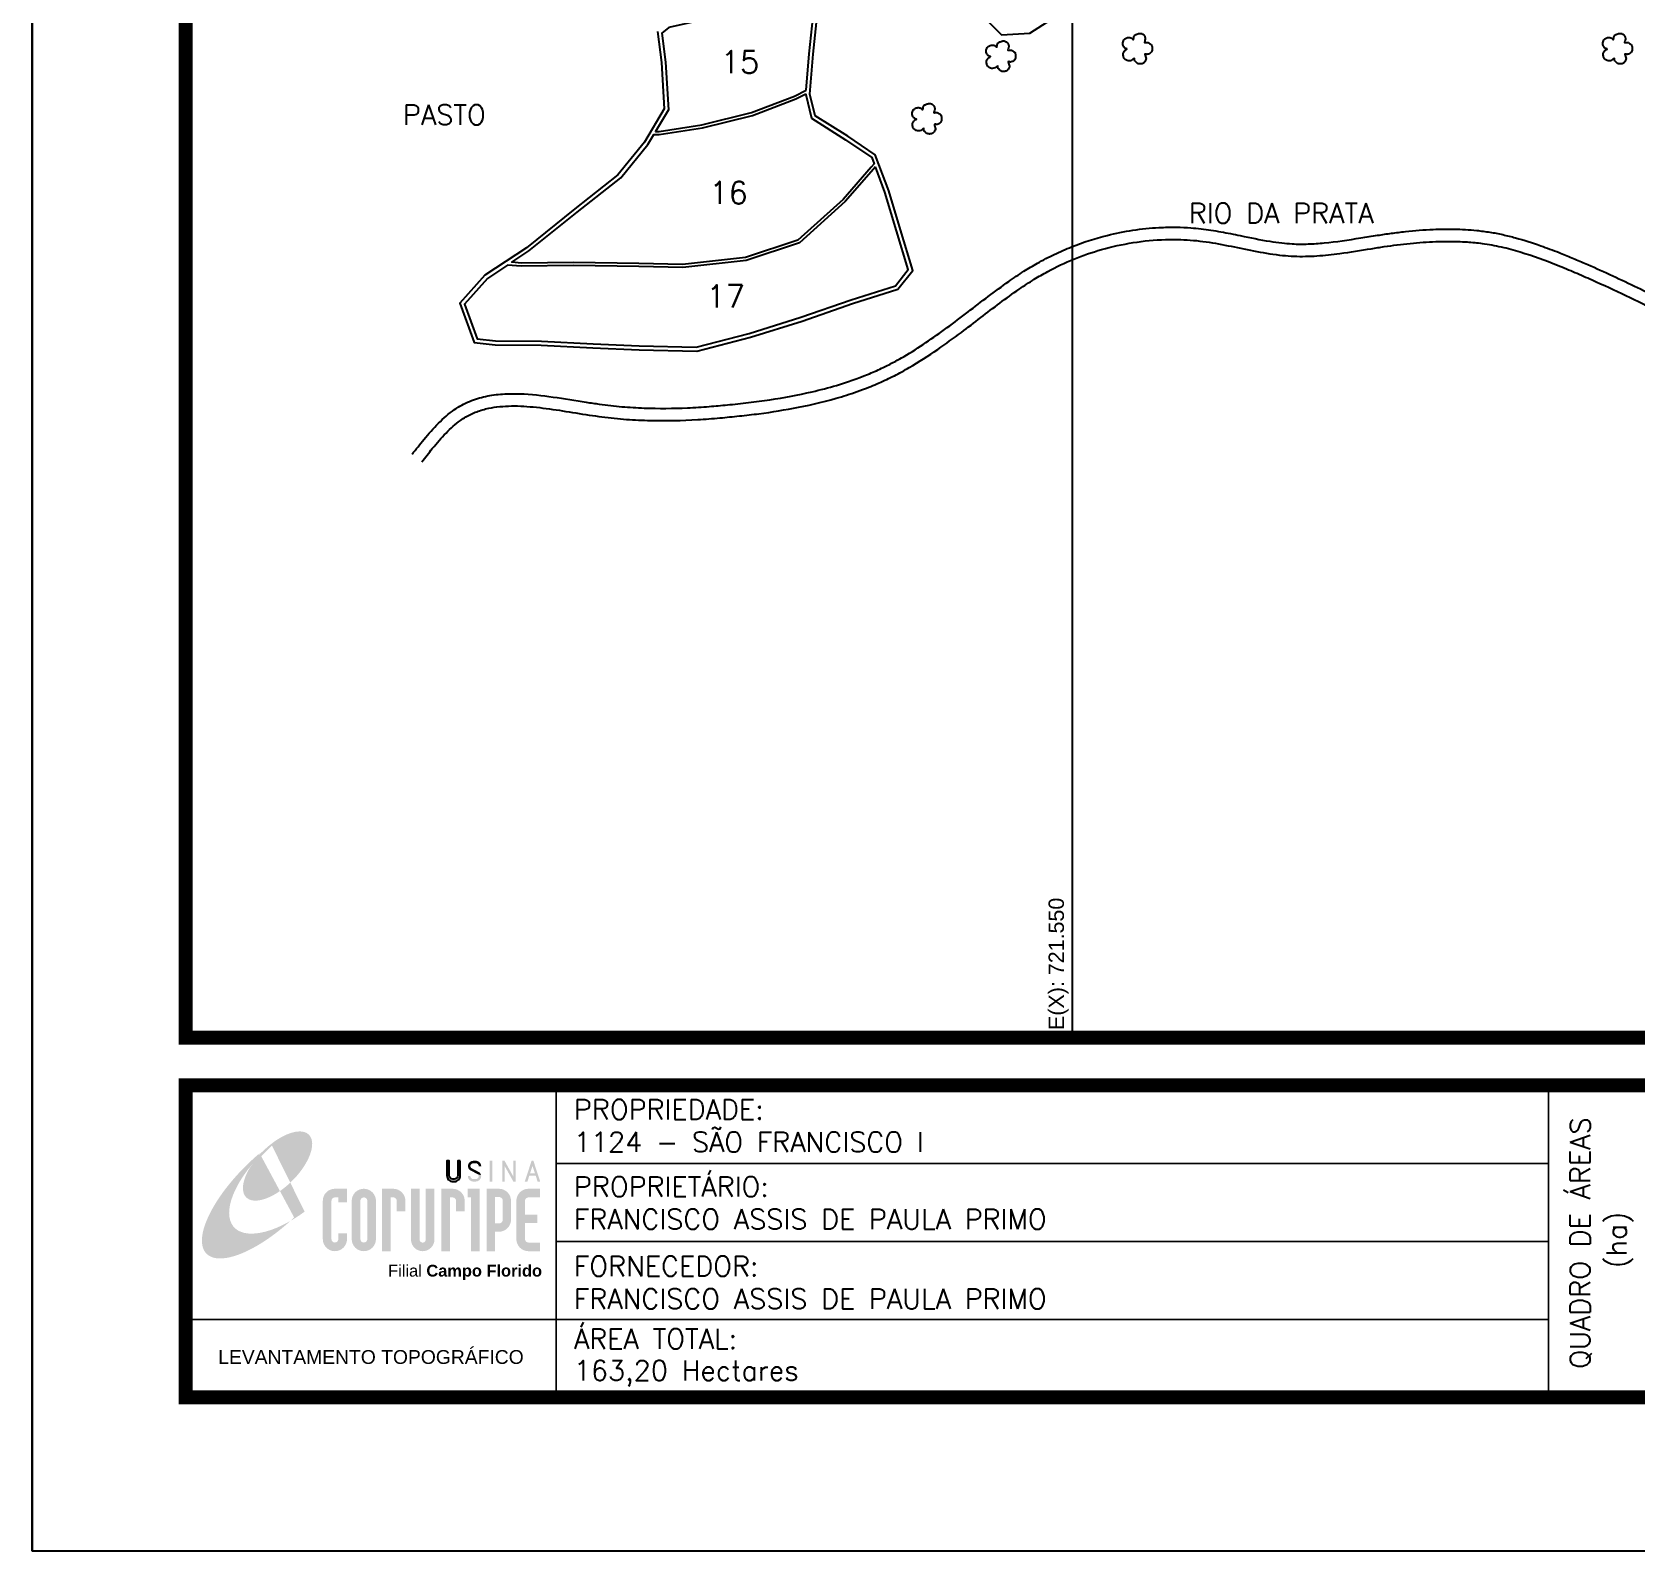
# Model space of a CAD drawing. Header units: millimetres. Extents: x 720489 to 723639, y 7843424 to 7847879.
# Drawn here: x 720489 to 722057, y 7843424 to 7844909 of the extents above; entities that cross this region are included whole.
import ezdxf
from ezdxf.enums import TextEntityAlignment as Align

# ---------------------------------------------------------------- set-up
doc = ezdxf.new("R2010")
doc.units = ezdxf.units.MM
doc.linetypes.add('CONTINUO', pattern=[0])
doc.linetypes.add('LIN0', pattern=[0])
for name, color, linetype in [('0114001123015', 5, 'Continuous'), ('0114001123016', 5, 'Continuous'), ('0114001123017', 5, 'Continuous'), ('0114001124', 1, 'Continuous'), ("CURSOS_D'ÁGUA", 4, 'Continuous'), ('MALHA', 8, 'Continuous'), ('MARGEM', 5, 'Continuous'), ('MATO', 3, 'Continuous'), ('TEXTO', 7, 'Continuous'), ('TG', 7, 'LIN0')]:
    doc.layers.add(name, color=color, linetype=linetype)
doc.styles.add('ARIAL', font='arial.ttf')
doc.styles.add('Simplex', font='simplex.shx')
doc.styles.get("Standard").update_dxf_attribs({"font": 'arial.ttf'})

# ---------------------------------------------------------------- blocks, each defined once
blk = doc.blocks.new('A$C78F83FB3')
at = {"layer": 'MARGEM'}
h = blk.add_hatch(color=20, dxfattribs=at)
edge = h.paths.add_edge_path()
edge.add_ellipse((19.49, 23.77), major_axis=(-6.68, -6.67), ratio=0.469426, start_angle=292.7328, end_angle=601.2579)
edge.add_ellipse((22.83, 22.05), major_axis=(12.64, 11.29), ratio=0.457614, start_angle=79.9069, end_angle=107.9139)
edge = h.paths.add_edge_path()
edge.add_ellipse((18.28, 18.7), major_axis=(13.95, 13.59), ratio=0.386848, start_angle=63.9612, end_angle=264.5993)
edge.add_ellipse((22.83, 22.05), major_axis=(12.64, 11.29), ratio=0.457614, start_angle=107.9139, end_angle=245.1182, ccw=False)
edge.add_ellipse((19.49, 23.77), major_axis=(-6.68, -6.67), ratio=0.469426, start_angle=241.2579, end_angle=292.7328, ccw=False)
for color, points in [(20, [(15.46, 26.12), (14.17, 24.81), (14.06, 24.24), (14.39, 23.97), (14.67, 24.54), (19.47, 29.32), (18.48, 28.66), (17.31, 27.78)]), (7, [(58.42, 24.9), (57.9, 24.9), (57.9, 21.73, -0.414214), (57.15, 20.98), (56.84, 20.98, -0.414214), (56.09, 21.73), (56.09, 24.9), (55.57, 24.9), (55.57, 21.73, 0.414214), (56.84, 20.46), (57.15, 20.46, 0.414214), (58.42, 21.73)]), (7, [(61.7, 24.9), (61.23, 24.9, 0.396318), (60.04, 23.78), (60.04, 23.72, 0.151912), (60.39, 22.97), (60.46, 22.92), (62.18, 22), (62.85, 21.83, 0.12407), (62.51, 22.42), (60.75, 23.36, -0.13192), (60.56, 23.77, -0.385578), (61.23, 24.37), (61.7, 24.37, -0.414214), (62.37, 23.7), (62.89, 23.7, 0.414214)]), (7, [(62.37, 23.7), (62.89, 23.7, 0.414214), (61.7, 24.9), (61.23, 24.9, 0.396318), (60.04, 23.78), (60.04, 23.72, 0.151912), (60.39, 22.97), (60.46, 22.92), (62.18, 22), (62.18, 22, -0.131921), (62.37, 21.59, -0.385578), (61.7, 20.98), (61.23, 20.98, -0.414214), (60.56, 21.65), (60.04, 21.65, 0.414214), (61.23, 20.46), (61.7, 20.46, 0.402546), (62.89, 21.61, 0.165292), (62.51, 22.42), (60.75, 23.36, -0.13192), (60.56, 23.77, -0.385578), (61.23, 24.37), (61.7, 24.37, -0.414214)]), (7, [(30.97, 12.46), (29.13, 12.46), (29.13, 8.21, 1), (34.29, 8.21), (34.29, 9.41), (32.45, 9.41), (32.45, 8.21, -1), (30.97, 8.21)])]:
    blk.add_hatch(color=color, dxfattribs=at).paths.add_polyline_path(points)
h = blk.add_hatch(color=7, dxfattribs=at)
h.paths.add_polyline_path([(65.24, 24.9), (64.72, 24.9), (64.72, 20.46), (65.24, 20.46)])
h.paths.add_polyline_path([(67.38, 20.46), (67.9, 20.46), (67.9, 23.74), (69.74, 20.46), (70.23, 20.46), (70.23, 24.9), (69.71, 24.9), (69.71, 21.58), (67.85, 24.9), (67.38, 24.9)])
h.paths.add_polyline_path([(72.17, 20.46), (72.72, 20.46), (73.14, 21.73), (74.49, 21.73), (74.9, 20.46), (75.45, 20.46), (74, 24.9), (73.62, 24.9)])
h.paths.add_polyline_path([(73.81, 23.8), (74.32, 22.25), (73.31, 22.25)], flags=16)
h = blk.add_hatch(color=7, dxfattribs=at)
h.paths.add_polyline_path([(31.71, 18.93, 0.414214), (29.13, 16.35), (29.13, 12.46), (30.97, 12.46), (30.97, 16.35, -0.414214), (31.71, 17.09), (32.45, 17.09), (32.45, 16.02), (34.29, 16.02), (34.29, 18.93)])
h.paths.add_polyline_path([(44.15, 17.09, -0.414214), (44.89, 16.35), (44.89, 14.1), (46.72, 14.1), (46.72, 16.17, 0.433937), (44.15, 18.93), (41.77, 18.93), (41.77, 12.46), (43.61, 12.46), (43.61, 17.09)])
h.paths.add_polyline_path([(43.61, 12.46), (41.77, 12.46), (41.77, 5.62), (43.61, 5.62)])
h.paths.add_polyline_path([(47.92, 12.46), (49.75, 12.46), (49.75, 18.93), (47.92, 18.93)])
h.paths.add_polyline_path([(52.91, 18.93), (51.08, 18.93), (51.08, 12.46), (52.91, 12.46)])
h.paths.add_polyline_path([(51.08, 8.12, -1), (49.75, 8.12), (49.75, 12.46), (47.92, 12.46), (47.92, 8.12, 1), (52.91, 8.12), (52.91, 12.46), (51.08, 12.46)])
h.paths.add_polyline_path([(54.41, 12.46), (56.25, 12.46), (56.25, 17.09), (56.79, 17.09, -0.414214), (57.53, 16.35), (57.53, 14.1), (59.36, 14.1), (59.36, 16.17, 0.433937), (56.79, 18.93), (54.41, 18.93)])
h.paths.add_polyline_path([(56.25, 12.46), (54.41, 12.46), (54.41, 5.62), (56.25, 5.62)])
h.paths.add_polyline_path([(60.73, 12.46), (62.58, 12.46), (62.58, 18.93), (60.02, 18.93), (60.02, 17.08), (60.73, 17.08)])
h.paths.add_polyline_path([(62.58, 12.46), (60.73, 12.46), (60.73, 5.62), (62.58, 5.62)])
h.paths.add_polyline_path([(64.06, 12.46), (65.82, 12.46), (65.82, 17.17), (66.66, 17.17, -0.450417), (67.48, 16.25), (67.48, 12.46), (69.24, 12.46, 0.002307), (69.24, 12.48, 0.005282), (69.23, 12.54, -0.000938), (69.23, 12.53), (69.23, 16.17, 0.433937), (66.66, 18.93), (64.06, 18.93)])
h.paths.add_polyline_path([(64.06, 5.62), (65.82, 5.62), (65.82, 9.77), (66.66, 9.77, 0.426056), (69.24, 12.46), (67.48, 12.46), (67.48, 12.45, -0.450417), (66.66, 11.53), (65.82, 11.53), (65.82, 12.46), (64.06, 12.46)])
h.paths.add_polyline_path([(70.37, 12.46), (74.87, 12.46), (74.87, 13.44), (72.21, 13.44), (72.21, 16.35, -0.414214), (72.95, 17.09), (75.38, 17.09), (75.38, 18.93), (72.95, 18.93, 0.414214), (70.37, 16.35)])
h.paths.add_polyline_path([(72.21, 11.62), (74.87, 11.62), (74.87, 12.46), (70.37, 12.46), (70.37, 8.21, 0.414214), (72.95, 5.62), (75.38, 5.62), (75.38, 7.47), (72.95, 7.47, -0.414214), (72.21, 8.21)])
h = blk.add_hatch(color=7, dxfattribs=at)
h.paths.add_polyline_path([(35.29, 16.35), (35.29, 8.21, 1), (40.46, 8.21, 0.016978), (40.45, 8.38), (40.45, 16.17, 0.433937), (37.88, 18.93), (37.87, 18.93, 0.41391)])
h.paths.add_polyline_path([(38.62, 16.35), (38.62, 8.21, -1), (37.13, 8.21), (37.13, 16.35, -1)], flags=16)
at = {"layer": 'MARGEM', "color": 7}
blk.add_lwpolyline([(58.42, 24.9), (57.9, 24.9), (57.9, 21.73, -0.414214), (57.15, 20.98), (56.84, 20.98, -0.414214), (56.09, 21.73), (56.09, 24.9), (55.57, 24.9), (55.57, 21.73, 0.414214), (56.84, 20.46), (57.15, 20.46, 0.414214), (58.42, 21.73), (58.42, 24.9)], format="xyb", close=True, dxfattribs=at)
at = {"layer": 'MARGEM', "color": 252, "insert": (43.05, 2.72), "char_height": 2.5, "attachment_point": 1, "style": 'ARIAL'}
blk.add_mtext_dynamic_manual_height_columns('Filial {\\fArial|b1|i0|c0|p34;Campo Florido}', width=33.0271, gutter_width=2.46, heights=[2.95], dxfattribs=at)
blk = doc.blocks.new('mato')
at = {"layer": 'MATO', "color": 94, "linetype": 'CONTINUO'}
blk.add_lwpolyline([(734601.6, 7824194.7), (734600.8, 7824194.1), (734600, 7824193.3), (734599.1, 7824192.6), (734598, 7824192.3), (734596.9, 7824192.2), (734595.8, 7824192.2), (734594.9, 7824192.4), (734594.2, 7824192.7), (734593.5, 7824193.1), (734592.9, 7824193.6), (734592.3, 7824194.1), (734591.8, 7824194.7), (734591.5, 7824195.3), (734591.3, 7824195.9), (734591.2, 7824196.6), (734591, 7824197.5), (734591, 7824198.4), (734591, 7824199.3), (734591.2, 7824200), (734591.5, 7824200.5), (734591.9, 7824201), (734592.1, 7824201.5), (734592.4, 7824201.9), (734592.8, 7824202.3), (734594.2, 7824203.2), (734594.7, 7824203.6), (734594.5, 7824203.7), (734593.5, 7824204), (734593.1, 7824204.2), (734592.7, 7824204.5), (734592.3, 7824204.9), (734591.8, 7824205.6), (734591.3, 7824206.3), (734590.9, 7824207.1), (734590.7, 7824208), (734590.6, 7824208.8), (734590.7, 7824209.7), (734590.9, 7824210.7), (734591.3, 7824211.6), (734591.7, 7824212.4), (734592, 7824212.8), (734592.3, 7824213.1), (734592.7, 7824213.4), (734593.3, 7824213.8), (734593.9, 7824214.2), (734594.6, 7824214.5), (734595.3, 7824214.7), (734596, 7824214.8), (734596.6, 7824214.8), (734597.2, 7824214.8), (734597.8, 7824214.7), (734598.2, 7824214.6), (734598.7, 7824214.4), (734599.1, 7824214.3), (734599.5, 7824214), (734600, 7824213.4), (734600.5, 7824213), (734600.9, 7824212.8), (734601.1, 7824213.4), (734601.2, 7824214.2), (734601.3, 7824215.1), (734601.4, 7824215.5), (734601.5, 7824215.8), (734602, 7824216.5), (734602.3, 7824217), (734602.7, 7824217.4), (734603.2, 7824217.6), (734603.7, 7824217.8), (734604.3, 7824218), (734605.3, 7824218.4), (734605.8, 7824218.6), (734606.3, 7824218.7), (734606.9, 7824218.8), (734607.5, 7824218.8), (734608, 7824218.8), (734608.6, 7824218.7), (734609.1, 7824218.6), (734609.5, 7824218.4), (734610, 7824218.1), (734610.4, 7824217.9), (734610.7, 7824217.6), (734611, 7824217.2), (734611.3, 7824216.8), (734611.7, 7824216.3), (734611.9, 7824215.7), (734612.2, 7824215.1), (734612.4, 7824214.6), (734612.5, 7824214), (734612.5, 7824213.3), (734612.2, 7824212.1), (734611.9, 7824210.9), (734611.7, 7824210), (734612.4, 7824209.8), (734613.2, 7824209.9), (734614.1, 7824210), (734614.7, 7824209.9), (734615.4, 7824209.8), (734616, 7824209.5), (734616.6, 7824209.1), (734617.3, 7824208.6), (734617.8, 7824208.1), (734618.2, 7824207.9), (734618.6, 7824207.5), (734618.8, 7824207), (734619, 7824205.5), (734619.1, 7824203.9), (734619.1, 7824202.4), (734618.8, 7824201.5), (734618.4, 7824200.9), (734618, 7824200.3), (734617.5, 7824199.8), (734617, 7824199.3), (734616.5, 7824199), (734615.7, 7824198.7), (734614.9, 7824198.5), (734614.1, 7824198.3), (734613.3, 7824198.6), (734612.6, 7824198.7), (734612.1, 7824198.5), (734612.3, 7824197.3), (734613.2, 7824194.3), (734613.1, 7824193.5), (734613, 7824192.9), (734612.3, 7824191.8), (734611.9, 7824191.2), (734611.4, 7824190.7), (734611, 7824190.3), (734610.6, 7824189.9), (734610.1, 7824189.6), (734609.5, 7824189.4), (734608.8, 7824189.2), (734608.2, 7824189.2), (734607.5, 7824189.1), (734606.8, 7824189.2), (734605.7, 7824189.3), (734605.3, 7824189.5), (734604.8, 7824189.7), (734604.2, 7824190.1), (734603.7, 7824190.7), (734603.2, 7824191.3), (734602.7, 7824191.7), (734602.3, 7824192.2), (734602, 7824192.7), (734601.9, 7824194.3), (734601.7, 7824195)], dxfattribs=at)

msp = doc.modelspace()

# ---------------------------------------------------------------- linework, layer by layer
at = {"layer": '0114001123015'}
msp.add_lwpolyline([(721246, 7844852), (721249, 7844887.7), (721252.8, 7844924.1), (721252.5, 7844925.2), (721249.8, 7844927.9), (721218.5, 7844928.2), (721164.3, 7844925.1), (721111.9, 7844913.2), (721105.1, 7844907.8), (721108.5, 7844879.4), (721111.4, 7844832.8), (721098.9, 7844811.8), (721102.3, 7844811.7), (721144.1, 7844818.3), (721192.7, 7844830.2), (721234.7, 7844846.3)], close=True, dxfattribs=at)
at = {"layer": '0114001123016'}
msp.add_lwpolyline([(721245.7, 7844848.5), (721245.6, 7844847.9), (721251.3, 7844824.6), (721284.6, 7844803.6), (721310.2, 7844786.4), (721312.5, 7844780.2), (721309.6, 7844776.8), (721282.1, 7844745.2), (721238, 7844705.4), (721186.8, 7844688.6), (721125.3, 7844681.6), (721082.4, 7844682.7), (721018.6, 7844683.7), (720967.7, 7844683.1), (720958.3, 7844683.8), (720975.1, 7844694.9), (721022.3, 7844732.8), (721064.8, 7844766.4), (721091.3, 7844798.9), (721097.1, 7844808.8), (721102.5, 7844808.7), (721144.7, 7844815.3), (721193.6, 7844827.4), (721235.9, 7844843.6)], close=True, dxfattribs=at)
at = {"layer": '0114001123017'}
msp.add_lwpolyline([(721313.7, 7844777), (721311.9, 7844774.8), (721284.2, 7844743.1), (721239.5, 7844702.8), (721187.4, 7844685.6), (721125.5, 7844678.6), (721082.4, 7844679.7), (721018.6, 7844680.7), (720967.6, 7844680.1), (720954.1, 7844681), (720934.5, 7844668.1), (720912.1, 7844643), (720924.5, 7844609.1), (720942.3, 7844607), (720987.3, 7844606.8), (721037.8, 7844604.1), (721082.9, 7844602.1), (721138.6, 7844600.8), (721190.5, 7844614.3), (721240.9, 7844630.1), (721290.2, 7844647.2), (721333.4, 7844660.9), (721345.9, 7844676.7), (721334.3, 7844714.5), (721323, 7844752.2)], close=True, dxfattribs=at)
at = {"layer": '0114001124', "linetype": 'Continuous'}
for points in [[(721100.9, 7844909.5), (721104.6, 7844879), (721107.4, 7844833.8), (721088, 7844801.2), (721062, 7844769.3), (721019.8, 7844736), (720972.7, 7844698.1), (720931.9, 7844671.1), (720907.6, 7844643.8), (720921.6, 7844605.4), (720942, 7844603), (720987.2, 7844602.8), (721037.6, 7844600.1), (721082.8, 7844598.1), (721139.1, 7844596.8), (721191.6, 7844610.5), (721242.1, 7844626.3), (721291.5, 7844643.4), (721335.8, 7844657.4), (721350.4, 7844675.8), (721338.2, 7844715.7), (721326.8, 7844753.5), (721313.5, 7844789), (721286.8, 7844807), (721254.8, 7844827.1), (721249.7, 7844848.2), (721253, 7844887.3), (721256.9, 7844924.4)], [(721412.5, 7844931), (721437.1, 7844906), (721464.8, 7844907.6), (721493.6, 7844926.4)]]:
    msp.add_lwpolyline(points, dxfattribs=at)
at = {"layer": "CURSOS_D'ÁGUA", "color": 4, "linetype": 'Continuous'}
for points, knots in [([(720861, 7844496.3), (720864.8, 7844501.1), (720868.6, 7844506), (720877, 7844516.2), (720881.7, 7844521.6), (720891.6, 7844531.4), (720896.8, 7844536), (720904.7, 7844541.5), (720907, 7844542.9), (720911.9, 7844545.6), (720914.4, 7844546.8), (720922.1, 7844550), (720927.3, 7844551.6), (720938.2, 7844554), (720943.7, 7844554.7), (720954.9, 7844555.4), (720960.7, 7844555.5), (720977.1, 7844554.9), (720987.9, 7844553.7), (721009.6, 7844550.6), (721020.4, 7844548.8), (721035.4, 7844546.4), (721039.6, 7844545.8), (721047.6, 7844544.7), (721051.3, 7844544.2), (721058.7, 7844543.4), (721062.4, 7844543), (721073.3, 7844542.1), (721080.5, 7844541.7), (721102, 7844540.8), (721116.1, 7844541), (721137.2, 7844541.9), (721144.2, 7844542.4), (721157.2, 7844543.3), (721163.1, 7844543.9), (721175.9, 7844545.1), (721182.8, 7844545.8), (721196.7, 7844547.5), (721203.6, 7844548.4), (721224.4, 7844551.5), (721238.2, 7844554.1), (721259.9, 7844559.1), (721267.9, 7844561.2), (721286.1, 7844566.6), (721296.2, 7844570.2), (721310.7, 7844576.1), (721315.3, 7844578.1), (721323.5, 7844582), (721327.2, 7844583.9), (721334.6, 7844587.8), (721338.2, 7844589.8), (721349, 7844596.1), (721356.1, 7844600.6), (721377.1, 7844614.7), (721390.7, 7844625), (721410.9, 7844640.4), (721417.4, 7844645.4), (721430.6, 7844655.4), (721437.3, 7844660.3), (721448.9, 7844668.5), (721453.9, 7844671.8), (721463.2, 7844677.8), (721467.7, 7844680.4), (721477.5, 7844686), (721483, 7844688.9), (721494.1, 7844694.2), (721499.8, 7844696.7), (721516.8, 7844703.4), (721528.5, 7844707.2), (721556.8, 7844714.3), (721573.8, 7844716.9), (721596.6, 7844718.1), (721602.5, 7844718.2), (721612.9, 7844718), (721617.5, 7844717.8), (721625.4, 7844717.2), (721628.7, 7844716.9), (721638.5, 7844715.8), (721645, 7844714.8), (721657.8, 7844712.5), (721664.1, 7844711.2), (721680.2, 7844707.9), (721689.8, 7844705.9), (721703.2, 7844703.7), (721707, 7844703.2), (721714.3, 7844702.4), (721717.7, 7844702.1), (721723.7, 7844701.7), (721726.3, 7844701.6), (721731.4, 7844701.6), (721734, 7844701.6), (721741.9, 7844701.9), (721747.1, 7844702.2), (721764.1, 7844703.9), (721776, 7844705.7), (721793.6, 7844708.5), (721799.1, 7844709.4), (721809.1, 7844710.9), (721813.6, 7844711.6), (721822.7, 7844712.8), (721827.2, 7844713.4), (721840.8, 7844714.9), (721849.9, 7844715.6), (721865.8, 7844716.3), (721872.6, 7844716.4), (721886.7, 7844716.1), (721894.1, 7844715.7), (721905.7, 7844714.5), (721910, 7844713.9), (721918.5, 7844712.6), (721922.7, 7844711.8), (721931.1, 7844709.9), (721935.3, 7844708.9), (721947.7, 7844705.5), (721955.9, 7844702.9), (721970, 7844697.9), (721976, 7844695.7), (721986.1, 7844691.7), (721990.3, 7844690), (721998.6, 7844686.5), (722002.7, 7844684.7), (722015.1, 7844679.4), (722023.3, 7844675.7), (722047.6, 7844664.6), (722063.6, 7844656.8), (722087.1, 7844645.1), (722094.6, 7844641.4), (722106.4, 7844635.3), (722110.7, 7844633.1), (722118.8, 7844629), (722122.5, 7844627.1), (722129.9, 7844623.2), (722133.6, 7844621.3), (722141.1, 7844617.4), (722144.8, 7844615.4), (722157, 7844608.6), (722165.3, 7844603.5), (722176.3, 7844595.6), (722179.3, 7844593.2), (722184.8, 7844588.7), (722187.2, 7844586.5), (722191.9, 7844581.9), (722194.2, 7844579.6), (722198.6, 7844574.7), (722200.7, 7844572.2), (722206.8, 7844564.6), (722210.6, 7844559.2), (722216.4, 7844550.1), (722218.5, 7844546.5), (722222.3, 7844539.8), (722224, 7844536.7), (722226.6, 7844531.6), (722227.6, 7844529.6), (722229.6, 7844525.6), (722230.6, 7844523.5), (722233.4, 7844517.4), (722235.2, 7844513.2), (722238.7, 7844503.9), (722240.3, 7844498.6), (722242.7, 7844488), (722243.5, 7844482.6), (722243.6, 7844475.1), (722243.5, 7844473), (722243.2, 7844468.9), (722243, 7844466.9), (722242, 7844460.2), (722240.9, 7844455.7), (722238.2, 7844446.7), (722236.6, 7844442.3), (722232.4, 7844431.5), (722229.6, 7844425.2), (722224.4, 7844412.7), (722221.9, 7844406.5), (722219.1, 7844397.9), (722218.4, 7844395.6), (722217.2, 7844390.8), (722216.6, 7844388.5), (722215.2, 7844381.3), (722214.5, 7844376.5), (722213.1, 7844362), (722213.2, 7844352.3), (722215.2, 7844332.9), (722217.1, 7844323.3), (722221.6, 7844307.3), (722223.8, 7844300.7), (722228.5, 7844288.7), (722230.9, 7844283.3), (722235.3, 7844273.9), (722237.3, 7844270), (722241.4, 7844262.3), (722243.6, 7844258.5), (722250.4, 7844247.4), (722255.4, 7844240.3), (722263.7, 7844229.7), (722266.9, 7844226), (722273.5, 7844218.9), (722277, 7844215.4), (722284.1, 7844208.8), (722287.9, 7844205.6), (722299.3, 7844196.3), (722307.4, 7844190.6), (722322.6, 7844181.1), (722329.5, 7844177.2), (722342.3, 7844170.4), (722348.1, 7844167.6), (722369.2, 7844157.9), (722384.7, 7844152), (722416.4, 7844141.6), (722432.6, 7844137.2), (722476.4, 7844126.6), (722504.5, 7844121.3), (722532.7, 7844116)], [0, 0, 0, 0, 17.411338, 17.411338, 37.539366, 37.539366, 57.667395, 57.667395, 65.946117, 65.946117, 74.224839, 74.224839, 90.782284, 90.782284, 107.339729, 107.339729, 123.897174, 123.897174, 154.226009, 154.226009, 184.554845, 184.554845, 196.659811, 196.659811, 207.486984, 207.486984, 218.314156, 218.314156, 239.9685, 239.9685, 283.277188, 283.277188, 304.923634, 304.923634, 322.989842, 322.989842, 343.99942, 343.99942, 365.008998, 365.008998, 407.028155, 407.028155, 431.988501, 431.988501, 464.742053, 464.742053, 480.010578, 480.010578, 492.788369, 492.788369, 505.566161, 505.566161, 531.121745, 531.121745, 582.232912, 582.232912, 606.908624, 606.908624, 631.584336, 631.584336, 649.093115, 649.093115, 664.317383, 664.317383, 682.245172, 682.245172, 700.172962, 700.172962, 735.244159, 735.244159, 784.337685, 784.337685, 801.136088, 801.136088, 814.415784, 814.415784, 823.968472, 823.968472, 843.073848, 843.073848, 862.179224, 862.179224, 891.850011, 891.850011, 903.929871, 903.929871, 914.657522, 914.657522, 922.804498, 922.804498, 930.951473, 930.951473, 947.245424, 947.245424, 983.498633, 983.498633, 999.907209, 999.907209, 1013.285215, 1013.285215, 1026.663222, 1026.663222, 1053.419234, 1053.419234, 1073.261881, 1073.261881, 1095.039928, 1095.039928, 1107.664603, 1107.664603, 1120.289279, 1120.289279, 1132.913954, 1132.913954, 1158.163306, 1158.163306, 1176.864187, 1176.864187, 1190.284361, 1190.284361, 1203.704536, 1203.704536, 1230.544884, 1230.544884, 1283.875586, 1283.875586, 1309.050476, 1309.050476, 1323.502374, 1323.502374, 1335.856608, 1335.856608, 1348.210842, 1348.210842, 1360.565076, 1360.565076, 1388.917913, 1388.917913, 1400.116656, 1400.116656, 1409.664851, 1409.664851, 1419.213046, 1419.213046, 1428.76124, 1428.76124, 1447.85763, 1447.85763, 1459.783093, 1459.783093, 1469.942888, 1469.942888, 1476.283166, 1476.283166, 1482.623445, 1482.623445, 1495.304002, 1495.304002, 1510.746941, 1510.746941, 1526.18988, 1526.18988, 1532.072296, 1532.072296, 1537.954711, 1537.954711, 1551.528109, 1551.528109, 1565.101506, 1565.101506, 1584.972576, 1584.972576, 1604.843645, 1604.843645, 1612.405025, 1612.405025, 1619.966404, 1619.966404, 1635.089163, 1635.089163, 1665.334681, 1665.334681, 1695.580199, 1695.580199, 1716.701757, 1716.701757, 1734.768648, 1734.768648, 1748.104184, 1748.104184, 1761.43972, 1761.43972, 1788.110791, 1788.110791, 1803.190719, 1803.190719, 1818.270648, 1818.270648, 1833.350576, 1833.350576, 1863.510433, 1863.510433, 1887.547183, 1887.547183, 1907.018737, 1907.018737, 1957.650219, 1957.650219, 2008.2817, 2008.2817, 2093.795411, 2093.795411, 2093.795411, 2093.795411]), ([(720870.4, 7844488.9), (720873.8, 7844493.2), (720877.2, 7844497.5), (720885.1, 7844507.1), (720889.5, 7844512.3), (720898.7, 7844521.6), (720903.3, 7844525.8), (720909.9, 7844530.5), (720911.6, 7844531.6), (720915, 7844533.7), (720916.8, 7844534.6), (720920.4, 7844536.3), (720922.2, 7844537.1), (720927.8, 7844539.2), (720931.7, 7844540.3), (720942.8, 7844542.6), (720950.3, 7844543.3), (720965.9, 7844543.5), (720974.1, 7844543), (720990.8, 7844541.2), (720999.4, 7844540), (721016.7, 7844537.3), (721025.4, 7844535.8), (721038.2, 7844533.9), (721042.3, 7844533.3), (721050.4, 7844532.3), (721054.5, 7844531.8), (721062.5, 7844531), (721066.5, 7844530.6), (721078.4, 7844529.7), (721086.2, 7844529.4), (721109.5, 7844528.8), (721124.8, 7844529.2), (721147.3, 7844530.5), (721154.5, 7844531.1), (721168.1, 7844532.3), (721174.4, 7844532.9), (721187.1, 7844534.3), (721193.5, 7844535), (721212.7, 7844537.5), (721225.6, 7844539.6), (721252.6, 7844544.9), (721266.6, 7844548.2), (721287.4, 7844554.5), (721294.2, 7844556.8), (721306.5, 7844561.4), (721311.9, 7844563.6), (721322.3, 7844568.1), (721327.3, 7844570.5), (721337.2, 7844575.5), (721342, 7844578.2), (721356.3, 7844586.5), (721365.6, 7844592.4), (721382.5, 7844604.1), (721390.1, 7844609.7), (721404.1, 7844620.1), (721410.4, 7844624.9), (721422.9, 7844634.5), (721429.1, 7844639.3), (721441.6, 7844648.6), (721447.9, 7844653.2), (721459.1, 7844660.9), (721464, 7844664.1), (721473.3, 7844669.8), (721477.7, 7844672.4), (721490.4, 7844679.3), (721498.9, 7844683.3), (721516.5, 7844690.5), (721525.5, 7844693.6), (721555, 7844702), (721576.1, 7844705.4), (721602.2, 7844706.2), (721607.2, 7844706.2), (721616.3, 7844705.9), (721620.4, 7844705.6), (721628.7, 7844704.9), (721632.8, 7844704.4), (721641, 7844703.2), (721645.1, 7844702.6), (721657.4, 7844700.3), (721665.6, 7844698.6), (721682.3, 7844695.2), (721690.7, 7844693.5), (721703.3, 7844691.6), (721707.5, 7844691), (721715.4, 7844690.2), (721719.1, 7844689.9), (721726.6, 7844689.6), (721730.4, 7844689.6), (721737.8, 7844689.7), (721741.6, 7844689.9), (721752.8, 7844690.6), (721760.2, 7844691.4), (721777.9, 7844693.8), (721788.2, 7844695.5), (721802.6, 7844697.8), (721806.8, 7844698.5), (721815.3, 7844699.7), (721819.5, 7844700.3), (721832.1, 7844701.9), (721840.6, 7844702.8), (721857.3, 7844704), (721865.7, 7844704.3), (721880, 7844704.3), (721886, 7844704.1), (721897, 7844703.4), (721901.9, 7844702.9), (721910, 7844701.8), (721913.1, 7844701.3), (721919.3, 7844700.2), (721922.4, 7844699.6), (721931.7, 7844697.5), (721937.9, 7844695.8), (721956.3, 7844690.3), (721968.5, 7844685.8), (721986.2, 7844678.7), (721991.9, 7844676.3), (722003.1, 7844671.6), (722008.6, 7844669.1), (722025.3, 7844661.7), (722036.3, 7844656.6), (722069.1, 7844640.9), (722090.8, 7844629.9), (722116.2, 7844616.8), (722119.8, 7844614.9), (722126.9, 7844611.3), (722130.4, 7844609.4), (722137.4, 7844605.7), (722140.9, 7844603.8), (722151.1, 7844598), (722157.7, 7844594), (722167.3, 7844587.3), (722170.6, 7844584.8), (722175.7, 7844580.6), (722177.7, 7844578.9), (722182, 7844574.9), (722184.4, 7844572.5), (722189, 7844567.5), (722191.2, 7844565), (722197.5, 7844557), (722201.5, 7844551.3), (722207.1, 7844542.3), (722208.9, 7844539.2), (722212.1, 7844533.4), (722213.6, 7844530.8), (722215.8, 7844526.5), (722216.6, 7844524.8), (722218.2, 7844521.6), (722219, 7844519.9), (722221.3, 7844515), (722222.8, 7844511.7), (722226.5, 7844502.4), (722228.5, 7844496.5), (722230.4, 7844488.4), (722230.8, 7844486), (722231.4, 7844481.2), (722231.6, 7844478.7), (722231.6, 7844474.8), (722231.5, 7844473.4), (722231.3, 7844470.5), (722231.2, 7844469.1), (722230.4, 7844463.2), (722229.3, 7844458.7), (722226.5, 7844449.5), (722224.8, 7844444.9), (722221, 7844435.5), (722218.9, 7844430.7), (722215.4, 7844422.4), (722214, 7844418.9), (722211.4, 7844412.5), (722210.4, 7844409.6), (722208.7, 7844404.8), (722208.1, 7844403), (722207, 7844399.3), (722206.5, 7844397.4), (722205.1, 7844391.8), (722204.3, 7844388.1), (722202.3, 7844376.8), (722201.6, 7844369.2), (722201.3, 7844353.9), (722201.7, 7844346.2), (722203.5, 7844330.9), (722205, 7844323.3), (722208.7, 7844308.4), (722211, 7844301.1), (722215.7, 7844288.2), (722218, 7844282.7), (722222.4, 7844273.1), (722224.3, 7844269), (722228.5, 7844261), (722230.6, 7844257.1), (722237.4, 7844245.4), (722242.4, 7844237.8), (722250.8, 7844226.6), (722254.1, 7844222.6), (722260.8, 7844214.8), (722264.3, 7844211.1), (722271.7, 7844203.9), (722275.4, 7844200.5), (722287.2, 7844190.5), (722295.4, 7844184.4), (722311.2, 7844174), (722318.6, 7844169.6), (722332.5, 7844161.9), (722339.1, 7844158.6), (722356, 7844150.7), (722366.5, 7844146.3), (722387.7, 7844138.4), (722398.4, 7844134.8), (722430.7, 7844125.1), (722452.6, 7844119.8), (722493.2, 7844111.2), (722511.8, 7844107.7), (722530.5, 7844104.2)], [0, 0, 0, 0, 15.695879, 15.695879, 35.985098, 35.985098, 56.274316, 56.274316, 63.287388, 63.287388, 70.30046, 70.30046, 77.313532, 77.313532, 91.339676, 91.339676, 115.762489, 115.762489, 140.185302, 140.185302, 164.608115, 164.608115, 189.030927, 189.030927, 200.547341, 200.547341, 212.063754, 212.063754, 223.580167, 223.580167, 246.612994, 246.612994, 292.678647, 292.678647, 314.529402, 314.529402, 333.630248, 333.630248, 352.731094, 352.731094, 390.932785, 390.932785, 433.280834, 433.280834, 454.517225, 454.517225, 471.760987, 471.760987, 488.050378, 488.050378, 504.33977, 504.33977, 536.918553, 536.918553, 564.992925, 564.992925, 588.532048, 588.532048, 612.071172, 612.071172, 635.610296, 635.610296, 653.58579, 653.58579, 668.993659, 668.993659, 697.708393, 697.708393, 726.423127, 726.423127, 790.081023, 790.081023, 805.219191, 805.219191, 817.858642, 817.858642, 830.443292, 830.443292, 843.027942, 843.027942, 868.197242, 868.197242, 893.605248, 893.605248, 906.008662, 906.008662, 917.048725, 917.048725, 928.088788, 928.088788, 939.128851, 939.128851, 961.208977, 961.208977, 991.888721, 991.888721, 1004.583852, 1004.583852, 1017.278984, 1017.278984, 1042.669246, 1042.669246, 1068.059509, 1068.059509, 1086.540519, 1086.540519, 1101.908332, 1101.908332, 1111.706188, 1111.706188, 1121.504043, 1121.504043, 1141.099753, 1141.099753, 1180.291173, 1180.291173, 1198.629444, 1198.629444, 1216.967715, 1216.967715, 1253.644258, 1253.644258, 1326.997342, 1326.997342, 1338.819823, 1338.819823, 1350.642304, 1350.642304, 1362.464784, 1362.464784, 1386.109745, 1386.109745, 1398.929433, 1398.929433, 1407.223961, 1407.223961, 1417.928009, 1417.928009, 1428.632057, 1428.632057, 1450.040153, 1450.040153, 1460.952098, 1460.952098, 1469.916596, 1469.916596, 1475.298276, 1475.298276, 1480.679957, 1480.679957, 1491.443319, 1491.443319, 1510.64969, 1510.64969, 1518.575039, 1518.575039, 1527.002727, 1527.002727, 1531.969901, 1531.969901, 1536.937075, 1536.937075, 1552.13855, 1552.13855, 1567.340025, 1567.340025, 1582.541501, 1582.541501, 1593.447717, 1593.447717, 1602.178176, 1602.178176, 1607.625217, 1607.625217, 1613.072259, 1613.072259, 1623.966341, 1623.966341, 1645.754505, 1645.754505, 1668.052936, 1668.052936, 1690.351368, 1690.351368, 1712.649799, 1712.649799, 1730.023182, 1730.023182, 1743.129824, 1743.129824, 1756.236467, 1756.236467, 1782.449752, 1782.449752, 1797.39997, 1797.39997, 1812.350188, 1812.350188, 1827.300406, 1827.300406, 1857.200843, 1857.200843, 1882.181113, 1882.181113, 1903.500566, 1903.500566, 1936.939414, 1936.939414, 1970.378263, 1970.378263, 2037.25596, 2037.25596, 2093.795411, 2093.795411, 2093.795411, 2093.795411])]:
    msp.add_open_spline(points, degree=3, knots=knots, dxfattribs=at)
at = {"layer": 'MALHA'}
msp.add_line((721506.3, 7843926, -656.7), (721506.3, 7844934.7, -656.7), dxfattribs=at)
at = {"layer": 'MARGEM', "color": 174, "linetype": 'LIN0'}
msp.add_line((720489.5, 7843424.4, -656.7), (720489.5, 7847879.4, -656.7), dxfattribs=at)
at = {"layer": 'MARGEM', "color": 174, "linetype": 'LIN0', "elevation": -656.7, "flags": 128}
msp.add_lwpolyline([(723639.5, 7843424.4), (723639.5, 7847879.4), (720489.5, 7847879.4), (720489.5, 7843424.4)], close=True, dxfattribs=at)
at = {"layer": 'MARGEM', "color": 174, "linetype": 'LIN0', "const_width": 13.6, "elevation": -656.7, "flags": 128}
msp.add_lwpolyline([(720639.5, 7843879.3), (723489.5, 7843879.3), (723489.5, 7843574.4), (720639.5, 7843574.4)], close=True, dxfattribs=at)
at = {"layer": 'MARGEM', "color": 174, "linetype": 'LIN0', "elevation": -656.7, "flags": 128}
for points, const_width in [([(721001.8, 7843879.3), (721001.8, 7843574.4)], 1.51), ([(721001.8, 7843879.3), (721001.8, 7843577.1)], 1.5), ([(721971.6, 7843879.3), (721971.6, 7843578.1)], 1.51), ([(721001.8, 7843803.1), (721971.6, 7843803.1)], 1.51), ([(721001.8, 7843726.8), (721971.6, 7843726.8)], 1.51), ([(720639.5, 7843650.6), (721971.6, 7843650.6)], 1.51)]:
    msp.add_lwpolyline(points, dxfattribs=dict(at, const_width=const_width))
at = {"layer": 'TG', "color": 174, "linetype": 'LIN0', "const_width": 13.6, "elevation": -656.7, "flags": 128}
msp.add_lwpolyline([(720639.5, 7845142.5), (720639.5, 7843926), (723489.5, 7843926), (723489.5, 7847729.4), (720639.5, 7847729.4), (720639.5, 7845142.5)], dxfattribs=at)

# ---------------------------------------------------------------- block references
at = {"layer": 'MARGEM', "linetype": 'ByBlock', "xscale": 4.587008144540712, "yscale": 4.587008144540712, "zscale": 4.587008144540712}
msp.add_blockref('A$C78F83FB3', (720640, 7843691.5, -656.7), dxfattribs=at)
at = {"layer": 'MATO', "linetype": 'Continuous', "xscale": 1.006812749846663, "yscale": 1.006812749846663, "zscale": 1.006812749846663}
for p in [(-18173.2, -32623.1, -197.4), (-18039.7, -32615.7, -197.4), (-17570.5, -32615.7, -197.4), (-18245.5, -32684.2, -197.4)]:
    msp.add_blockref('mato', p, dxfattribs=at)

# ---------------------------------------------------------------- texts
at = {"layer": 'MALHA'}
msp.add_text('E(X): 721.550', height=15, rotation=90, dxfattribs=at).set_placement((721502.5, 7843933.5, -656.7), align=Align.BOTTOM_LEFT)
at = {"layer": 'MARGEM', "color": 7, "linetype": 'Continuous', "lineweight": 9, "style": 'Simplex'}
for s, p in [('PROPRIEDADE:', (721019, 7843865.6, -656.7)), ('PROPRIETÁRIO:', (721019, 7843790.1, -656.7)), ('FORNECEDOR:', (721019, 7843712.3, -656.7)), ('ÁREA TOTAL:', (721019, 7843641.3, -656.7))]:
    msp.add_text(s, height=19.5, dxfattribs=at).set_placement(p, align=Align.TOP_LEFT)
at = {"layer": 'MARGEM', "color": 7, "linetype": 'Continuous', "style": 'Simplex'}
for s, p in [('QUADRO DE ÁREAS', (722002.5, 7843725.4, -656.7)), ('(ha)', (722038.1, 7843728.4, -656.7))]:
    msp.add_text(s, height=19.5, rotation=90, dxfattribs=at).set_placement(p, align=Align.MIDDLE_CENTER)
for s, p in [('1124 - SÃO FRANCISCO I', (721019, 7843833.8, -656.7)), ('FRANCISCO ASSIS DE PAULA PRIMO', (721019, 7843758.3, -656.7)), ('FRANCISCO ASSIS DE PAULA PRIMO', (721019, 7843680.5, -656.7)), ('163,20 Hectares', (721019, 7843610.5, -656.7))]:
    msp.add_text(s, height=19.5, dxfattribs=at).set_placement(p, align=Align.TOP_LEFT)
at = {"layer": 'MARGEM', "color": 7, "linetype": 'ByBlock'}
msp.add_text('LEVANTAMENTO TOPOGRÁFICO', height=13.5, dxfattribs=at).set_placement((720820.7, 7843613.9, -656.7), align=Align.MIDDLE_CENTER)
at = {"layer": 'TEXTO', "linetype": 'Continuous', "style": 'Simplex'}
for s, height, p in [('15', 22, (721162.5, 7844868.6, -656.7)), ('PASTO', 19.5, (720851.9, 7844818.2, -656.7)), ('16', 22, (721151.3, 7844740.8, -656.7)), ('RIO DA PRATA', 19.5, (721620.1, 7844722.1, -656.7)), ('17', 22, (721148.5, 7844639.7, -656.7))]:
    msp.add_text(s, height=height, dxfattribs=at).set_placement(p)

doc.saveas('drawing.dxf')
